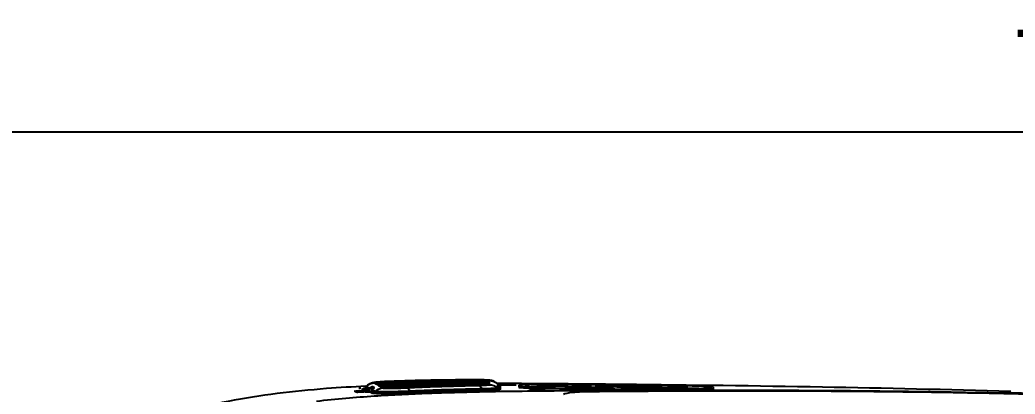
# Model space of a CAD drawing. Extents: x 2897 to 9100, y -47 to 2481.
# Drawn here: x 3162 to 3463.9, y 1897.6 to 2011.2 of the extents above; entities that cross this region are included whole.
import ezdxf

# ---------------------------------------------------------------- set-up
doc = ezdxf.new("R2010")
doc.units = 0
doc.header["$LTSCALE"] = 20
doc.header["$MEASUREMENT"] = 0
doc.layers.get('0').update_dxf_attribs({"linetype": 'CONTINUOUS'})
doc.layers.get('DEFPOINTS').update_dxf_attribs({"linetype": 'CONTINUOUS'})
doc.layers.add('1', color=7, linetype='CONTINUOUS')
doc.styles.get("Standard").update_dxf_attribs({"font": 'NanumGothic.ttf'})
doc.dimstyles.get("Standard").update_dxf_attribs({"dimtxt": 2.7, "dimasz": 2.5, "dimexe": 1.5, "dimexo": 1.5, "dimgap": 1.5, "dimtad": 1, "dimdec": 0, "dimlfac": 10, "dimzin": 0, "dimdsep": 46, "dimtxsty": 'Standard', "dimcen": 0, "dimclrt": 2, "dimadec": 0, "dimazin": 0, "dimtfac": 1, "dimtdec": 0, "dimtmove": 0, "dimatfit": 3, "dimfxl": 0, "dimtolj": 1, "dimtzin": 0, "dimarcsym": 0})

# ---------------------------------------------------------------- blocks, each defined once
blk = doc.blocks.new('*D31')
at = {"color": 3, "lineweight": -2}
for p, q in [((3123.7, 1702.27), (3123.7, 1982.17)), ((3847.97, 1702.27), (3847.97, 1982.17)), ((3143.7, 1977.17), (3827.97, 1977.17))]:
    blk.add_line(p, q, dxfattribs=at)
at = {"color": 3}
for points in [[(3143.7, 1980.51), (3143.7, 1973.84), (3123.7, 1977.17)], [(3827.97, 1980.51), (3827.97, 1973.84), (3847.97, 1977.17)]]:
    blk.add_solid(points, dxfattribs=at)
at = {"layer": 'DEFPOINTS', "color": 0}
for p in [(3847.97, 1977.17), (3123.7, 1700.77), (3847.97, 1700.77)]:
    blk.add_point(p, dxfattribs=at)
at = {"color": 2, "insert": (3485.84, 1998.06), "char_height": 20, "attachment_point": 5}
blk.add_mtext('\\A1;725', dxfattribs=at)
blk = doc.blocks.new('A$C429C0A1F')
at = {"layer": '1', "color": 0}
for p, q in [((397.5, 581.97), (397.44, 581.85)), ((397.48, 581.74), (397.44, 581.73)), ((397.47, 581.25), (397.92, 581.26)), ((397.68, 582.06), (397.48, 581.74)), ((397.91, 581.73), (397.48, 581.74)), ((397.82, 581.1), (397.48, 581.09)), ((397.86, 580.1), (397.53, 580.09)), ((398.01, 579.97), (397.54, 579.97)), ((398.11, 582.06), (397.68, 582.06)), ((397.82, 581.1), (397.92, 581.26)), ((397.91, 581.73), (398.11, 582.06)), ((398.02, 580.2), (398.41, 580.85)), ((398.13, 581.07), (398.03, 580.91)), ((398.05, 580.31), (398.03, 580.91)), ((398.05, 580.31), (398.44, 580.96)), ((398.3, 581.87), (398.11, 581.54)), ((398.13, 581.07), (398.11, 581.54)), ((398.32, 581.4), (398.3, 581.87)), ((398.42, 581.56), (398.32, 581.4)), ((398.44, 580.96), (398.42, 581.56)), ((398.65, 581.03), (398.44, 581.03)), ((398.64, 581.01), (398.44, 581.01)), ((398.64, 581.01), (398.65, 581.03)), ((397.25, 579.28), (397.6, 579.28)), ((398.12, 578.97), (399.1, 578.97)), ((400.2, 572.5), (399.61, 572.5)), ((400.7, 572.51), (400.2, 572.5)), ((397.15, 567.38), (397.14, 567.38)), ((400.09, 549.09), (400.63, 549.09)), ((401.13, 549.1), (400.63, 549.09)), ((398.71, 525.95), (398.55, 525.95)), ((398.71, 525.95), (398.55, 525.95)), ((399.24, 527.93), (399.74, 527.93)), ((398.86, 525.03), (398.86, 524.98)), ((398.86, 525.03), (398.86, 524.98)), ((398.49, 519.9), (398.67, 519.9)), ((398.49, 519.9), (398.67, 519.9)), ((398.54, 517.95), (398.65, 517.95)), ((398.54, 517.95), (398.65, 517.95)), ((398.93, 515.43), (398.89, 515.43)), ((398.93, 515.43), (398.89, 515.43)), ((398.56, 508.95), (398.38, 508.95)), ((398.56, 508.95), (398.38, 508.95)), ((398.71, 508.03), (398.7, 507.98)), ((398.71, 508.03), (398.7, 507.98)), ((398.45, 499.97), (398.47, 499.95)), ((398.79, 483.43), (399.29, 483.43)), ((397.89, 478.43), (398.41, 478.43)), ((398.37, 475.43), (398.87, 475.43))]:
    blk.add_line(p, q, dxfattribs=at)
for centre, major_axis, ratio, start_param, end_param in [((397.68, 581.86), (-0.172, 0.103), 0.997094, 5.250881, 6.28317), ((397.83, 580.9), (0.172, -0.103), 0.997094, 0.573372, 2.144168), ((397.85, 580.3), (0.172, -0.103), 0.997094, 5.285761, 6.856557), ((397.91, 581.54), (0.172, -0.103), 0.997094, 0.573372, 2.109289), ((397.93, 581.07), (-0.172, 0.103), 0.997094, 3.714964, 5.285761), ((398.01, 579.47), (0.429, -0.257), 0.997094, 1.34842, 2.109289), ((398.11, 581.86), (-0.172, 0.103), 0.997094, 3.714964, 5.250881), ((398.22, 581.56), (-0.172, 0.103), 0.997094, 3.714964, 4.782926), ((398.24, 580.96), (-0.172, 0.103), 0.997094, 3.141569, 3.714964), ((397.6, 578.78), (-0.429, 0.257), 0.997094, 4.48965, 5.250881), ((399.74, 577.98), (-0.429, 0.257), 0.997092, 3.141379, 3.727461), ((398.21, 575.44), (0.429, -0.258), 0.997088, 6.283132, 6.792934), ((400.43, 543.59), (0, -0.5), 0.999157, 1.572586, 3.141593), ((398.73, 531.13), (0, 0.2), 0.999163, 4.70745, 6.283185), ((398.73, 531.13), (0, 0.2), 0.999163, 4.70745, 6.283185), ((398.68, 523.16), (0.487, -0.112), 0.982493, 0.221214, 1.792079), ((398.68, 523.16), (0.487, -0.112), 0.982493, 0.221214, 1.792079), ((398.52, 506.14), (0.493, -0.085), 0.968907, 0.165868, 1.736672), ((398.52, 506.14), (0.493, -0.085), 0.968907, 0.165868, 1.736672)]:
    blk.add_ellipse(centre, major_axis=major_axis, ratio=ratio, start_param=start_param, end_param=end_param, dxfattribs=at)
for points, knots in [([(399.21, 580.85), (399.01, 584.84), (398.77, 588.83), (397.69, 602.8), (396.53, 612.79), (392.66, 632.47), (389.92, 642.19), (383.82, 655.95), (381.45, 660.39), (376, 668.81), (372.91, 672.79), (362.68, 683.83), (354.62, 689.97), (343.06, 696.8), (340.07, 698.41), (337.03, 699.91)], [0, 0, 0, 0, 0.08404, 0.08404, 0.29516, 0.29516, 0.506281, 0.506281, 0.611841, 0.611841, 0.717402, 0.717402, 0.928522, 0.928522, 1, 1, 1, 1]), ([(394.7, 595.81), (395.01, 592.85), (395.62, 587.04), (396.26, 578.42), (396.75, 570.05), (397.1, 561.94), (397.35, 554.09), (397.69, 540.34), (397.89, 521.09), (398, 495.54), (398.04, 470.37), (397.97, 447.36), (397.81, 427.32), (397.59, 409.87), (397.37, 398.28), (397.26, 392.56)], [0, 0, 0, 0, 0.045181, 0.088951, 0.131312, 0.17225, 0.211761, 0.249847, 0.379425, 0.50016, 0.629546, 0.749964, 0.835403, 0.918733, 1, 1, 1, 1]), ([(397.48, 581.1), (397.47, 581.26), (397.46, 581.43), (397.41, 582.26), (397.38, 582.93), (397.34, 583.59)], [0, 0, 0, 0, 0.199971, 0.199971, 1, 1, 1, 1]), ([(397.74, 584.28), (397.78, 583.62), (397.82, 582.95), (397.87, 582.21), (397.87, 582.14), (397.87, 582.06)], [0, 0, 0, 0, 0.899565, 0.899565, 1, 1, 1, 1]), ([(398.01, 579.97), (398.02, 579.98), (398.02, 579.99), (398.13, 580.17), (398.23, 580.33), (398.37, 580.57), (398.42, 580.66), (398.52, 580.83), (398.58, 580.92), (398.64, 581.01)], [0, 0, 0, 0, 0.031032, 0.031032, 0.500245, 0.500245, 0.734852, 0.734852, 1, 1, 1, 1]), ([(398.98, 580.88), (398.97, 580.85), (398.95, 580.83), (398.89, 580.72), (398.84, 580.64), (398.64, 580.31), (398.5, 580.07), (398.36, 579.83)], [0, 0, 0, 0, 0.062618, 0.062618, 0.313088, 0.313088, 1, 1, 1, 1]), ([(398.54, 579.66), (398.6, 579.77), (398.67, 579.88), (398.83, 580.15), (398.92, 580.31), (399.06, 580.54), (399.11, 580.62), (399.16, 580.7)], [0, 0, 0, 0, 0.32062, 0.32062, 0.767805, 0.767805, 1, 1, 1, 1]), ([(399.1, 578.97), (399.01, 579.1), (398.92, 579.23), (398.73, 579.46), (398.64, 579.56), (398.54, 579.66)], [0, 0, 0, 0, 0.528368, 0.528368, 1, 1, 1, 1]), ([(400.66, 573.57), (400.65, 573.95), (400.61, 575), (400.51, 576.64), (400.39, 577.89), (400.29, 578.56), (400.18, 579.08), (399.96, 579.68), (399.63, 580.27), (399.3, 580.58), (399.16, 580.69)], [0, 0, 0, 0, 0.117721, 0.340308, 0.576938, 0.710739, 0.784057, 0.852328, 0.943126, 1, 1, 1, 1]), ([(397.15, 567.19), (397.04, 569.7), (396.94, 572.63), (396.88, 577.17), (396.91, 578.71), (397.02, 578.88)], [0, 0, 0, 0, 0.5, 0.5, 1, 1, 1, 1]), ([(397.15, 567.38), (397.08, 569.74), (396.99, 572.49), (396.95, 576.79), (397, 578.22), (397.06, 578.38)], [0, 0, 0, 0, 0.5, 0.5, 1, 1, 1, 1]), ([(397.06, 578.38), (397.15, 578.53), (397.24, 578.68), (397.38, 578.91), (397.43, 578.99), (397.52, 579.14), (397.56, 579.21), (397.6, 579.28)], [0, 0, 0, 0, 0.500287, 0.500287, 0.774119, 0.774119, 1, 1, 1, 1]), ([(397.41, 578.25), (397.34, 578.08), (397.3, 576.68), (397.34, 572.46), (397.42, 569.74), (397.5, 567.44)], [0, 0, 0, 0, 0.5, 0.5, 1, 1, 1, 1]), ([(397.94, 579.14), (397.93, 579.12), (397.91, 579.1), (397.85, 578.99), (397.8, 578.9), (397.63, 578.62), (397.52, 578.43), (397.41, 578.25)], [0, 0, 0, 0, 0.073165, 0.073165, 0.365824, 0.365824, 1, 1, 1, 1]), ([(397.68, 567.51), (397.59, 569.74), (397.52, 572.42), (397.48, 575.95), (397.5, 577.09), (397.53, 577.66)], [0, 0, 0, 0, 0.582787, 0.582787, 1, 1, 1, 1]), ([(397.59, 578.07), (397.63, 578.15), (397.68, 578.23), (397.86, 578.53), (397.99, 578.75), (398.12, 578.97)], [0, 0, 0, 0, 0.271272, 0.271272, 1, 1, 1, 1]), ([(398.12, 578.97), (398.32, 578.77), (398.5, 578.56), (398.66, 578.31), (398.67, 578.29), (398.68, 578.28)], [0, 0, 0, 0, 0.943175, 0.943175, 1, 1, 1, 1]), ([(400.24, 578.33), (399.98, 577.9), (399.72, 577.46), (399.38, 576.89), (399.3, 576.76), (399.04, 576.32), (398.85, 576.01), (398.67, 575.7)], [0, 0, 0, 0, 0.5, 0.5, 0.645071, 0.645071, 1, 1, 1, 1]), ([(398.68, 578.28), (398.75, 578.39), (398.82, 578.5), (398.96, 578.73), (399.03, 578.85), (399.1, 578.97)], [0, 0, 0, 0, 0.492075, 0.492075, 1, 1, 1, 1]), ([(398.71, 575.46), (398.72, 575.48), (398.73, 575.5), (398.8, 575.61), (398.85, 575.7), (399.11, 576.13), (399.32, 576.48), (399.77, 577.22), (400, 577.61), (400.24, 578.01)], [0, 0, 0, 0, 0.025635, 0.025635, 0.128174, 0.128174, 0.538329, 0.538329, 1, 1, 1, 1]), ([(400.12, 544.63), (400.11, 546.76), (400.1, 548.89), (400.04, 555.65), (399.98, 560.28), (399.77, 568.8), (399.65, 572.69), (399.49, 576.58)], [0, 0, 0, 0, 0.199798, 0.199798, 0.634461, 0.634461, 1, 1, 1, 1]), ([(400.2, 572.5), (400.15, 573.87), (400.06, 575.22), (399.93, 576.64), (399.88, 577.01), (399.84, 577.24)], [0, 0, 0, 0, 0.653348, 0.653348, 1, 1, 1, 1]), ([(400.68, 573.08), (400.64, 574.51), (400.55, 575.93), (400.39, 577.88), (400.3, 578.43), (400.24, 578.33)], [0, 0, 0, 0, 0.5, 0.5, 1, 1, 1, 1]), ([(400.24, 578.01), (400.3, 578.11), (400.39, 577.55), (400.56, 575.51), (400.65, 574.03), (400.7, 572.51)], [0, 0, 0, 0, 0.5, 0.5, 1, 1, 1, 1]), ([(398.67, 575.7), (398.6, 575.61), (398.57, 574.67), (398.61, 571.84), (398.66, 570.03), (398.73, 568.49)], [0, 0, 0, 0, 0.5, 0.5, 1, 1, 1, 1]), ([(398.77, 567.89), (398.7, 569.51), (398.64, 571.41), (398.61, 574.36), (398.64, 575.34), (398.71, 575.46)], [0, 0, 0, 0, 0.5, 0.5, 1, 1, 1, 1]), ([(398.72, 575.31), (398.73, 575.1), (398.74, 574.88), (398.95, 570.4), (399.1, 566.13), (399.24, 560.8), (399.27, 559.74), (399.39, 554.4), (399.46, 550.14), (399.51, 545.64), (399.51, 545.42), (399.52, 545.2)], [0, 0, 0, 0, 0.021819, 0.021819, 0.446873, 0.446873, 0.553094, 0.553094, 0.977903, 0.977903, 1, 1, 1, 1]), ([(399.55, 544.6), (399.51, 549.69), (399.43, 554.79), (399.24, 562.84), (399.16, 565.8), (398.98, 570.98), (398.89, 573.2), (398.78, 575.41)], [0, 0, 0, 0, 0.495769, 0.495769, 0.783748, 0.783748, 1, 1, 1, 1]), ([(399.6, 544.09), (399.59, 544.69), (399.59, 545.29), (399.55, 550.2), (399.49, 554.51), (399.38, 559.89), (399.36, 560.97), (399.22, 566.35), (399.09, 570.66), (398.89, 575.16), (398.88, 575.36), (398.87, 575.56)], [0, 0, 0, 0, 0.057041, 0.057041, 0.467535, 0.467535, 0.570171, 0.570171, 0.980824, 0.980824, 1, 1, 1, 1]), ([(399.07, 575.9), (399.08, 575.61), (399.1, 575.33), (399.3, 570.74), (399.44, 566.43), (399.57, 561.04), (399.59, 559.96), (399.7, 554.58), (399.76, 550.27), (399.8, 545.33), (399.81, 544.71), (399.81, 544.09)], [0, 0, 0, 0, 0.026968, 0.026968, 0.433554, 0.433554, 0.535158, 0.535158, 0.941505, 0.941505, 1, 1, 1, 1]), ([(399.84, 544.09), (399.82, 547.9), (399.78, 551.7), (399.66, 559.29), (399.58, 563.07), (399.38, 569.9), (399.27, 572.95), (399.14, 575.99)], [0, 0, 0, 0, 0.357441, 0.357441, 0.713401, 0.713401, 1, 1, 1, 1]), ([(399.88, 544.19), (399.88, 544.83), (399.87, 545.47), (399.85, 550.45), (399.8, 554.78), (399.7, 560.19), (399.68, 561.27), (399.56, 566.69), (399.43, 571.02), (399.24, 575.61), (399.23, 575.88), (399.22, 576.15)], [0, 0, 0, 0, 0.060421, 0.060421, 0.46674, 0.46674, 0.568332, 0.568332, 0.974809, 0.974809, 1, 1, 1, 1]), ([(399.42, 576.48), (399.44, 576.12), (399.45, 575.75), (399.65, 571.06), (399.77, 566.72), (399.89, 561.31), (399.91, 560.23), (400.01, 554.81), (400.06, 550.48), (400.09, 545.54), (400.09, 544.94), (400.09, 544.33)], [0, 0, 0, 0, 0.034087, 0.034087, 0.43845, 0.43845, 0.539498, 0.539498, 0.943621, 0.943621, 1, 1, 1, 1]), ([(400.63, 549.09), (400.61, 552.51), (400.58, 555.94), (400.45, 563.74), (400.35, 568.12), (400.2, 572.5)], [0, 0, 0, 0, 0.438464, 0.438464, 1, 1, 1, 1]), ([(401.14, 548.54), (401.12, 551.96), (401.09, 555.38), (401.03, 559.3), (401.02, 559.81), (400.97, 562.44), (400.93, 564.57), (400.82, 568.82), (400.76, 570.95), (400.68, 573.08)], [0, 0, 0, 0, 0.417836, 0.417836, 0.479963, 0.479963, 0.739841, 0.739841, 1, 1, 1, 1]), ([(400.7, 572.51), (400.85, 568.13), (400.95, 563.75), (401.08, 555.94), (401.11, 552.52), (401.13, 549.1)], [0, 0, 0, 0, 0.561581, 0.561581, 1, 1, 1, 1]), ([(398.38, 545.7), (398.34, 547.59), (398.3, 549.48), (398.2, 553.27), (398.15, 555.16), (398.01, 559.38), (397.92, 561.7), (397.78, 565.19), (397.73, 566.35), (397.68, 567.51), (397.68, 567.51), (397.68, 567.51)], [0, 0, 0, 0, 0.26018, 0.26018, 0.520445, 0.520445, 0.840114, 0.840114, 0.999997, 0.999997, 1, 1, 1, 1]), ([(398.73, 568.49), (399.03, 562.16), (399.24, 555.83), (399.41, 548.54), (399.43, 547.57), (399.45, 546.6)], [0, 0, 0, 0, 0.867521, 0.867521, 1, 1, 1, 1]), ([(399.46, 547.02), (399.38, 550.5), (399.29, 553.98), (399.07, 560.93), (398.93, 564.41), (398.77, 567.89)], [0, 0, 0, 0, 0.499998, 0.499998, 1, 1, 1, 1]), ([(397.86, 545.57), (397.83, 547.07), (397.79, 548.56), (397.7, 552.37), (397.63, 554.68), (397.52, 558.15), (397.48, 559.31), (397.35, 562.77), (397.26, 565.08), (397.15, 567.38)], [0, 0, 0, 0, 0.205511, 0.205511, 0.523623, 0.523623, 0.682676, 0.682676, 1, 1, 1, 1]), ([(397.5, 567.44), (397.61, 565.14), (397.7, 562.83), (397.83, 559.37), (397.87, 558.21), (397.98, 554.74), (398.04, 552.43), (398.14, 548.62), (398.17, 547.12), (398.2, 545.63)], [0, 0, 0, 0, 0.317042, 0.317042, 0.47613, 0.47613, 0.794297, 0.794297, 1, 1, 1, 1]), ([(399.95, 540.96), (400.02, 541.02), (400.27, 541.25), (400.56, 541.72), (400.8, 542.28), (400.91, 542.71), (400.97, 543.06), (401.04, 543.63), (401.09, 544.62), (401.14, 546.34), (401.15, 547.86), (401.14, 548.66), (401.14, 548.84)], [0, 0, 0, 0, 0.027504, 0.102745, 0.165513, 0.214185, 0.259138, 0.331693, 0.546502, 0.75806, 0.945792, 1, 1, 1, 1]), ([(400.43, 544.09), (400.49, 544.09), (400.54, 544.63), (400.62, 546.48), (400.64, 547.77), (400.63, 549.09)], [0, 0, 0, 0, 0.5, 0.5, 1, 1, 1, 1]), ([(401.13, 549.1), (401.14, 547.64), (401.12, 546.22), (401.04, 544.19), (400.99, 543.59), (400.93, 543.59)], [0, 0, 0, 0, 0.5, 0.5, 1, 1, 1, 1]), ([(398.17, 540.09), (398.1, 540.09), (398.03, 540.61), (397.92, 542.47), (397.87, 543.82), (397.84, 545.38)], [0, 0, 0, 0, 0.5, 0.5, 1, 1, 1, 1]), ([(398.2, 545.63), (398.25, 544.19), (398.26, 542.93), (398.36, 541.21), (398.43, 540.74), (398.47, 540.74)], [0, 0, 0, 0, 0.5, 0.5, 1, 1, 1, 1]), ([(399.59, 544.09), (399.66, 544.09), (399.73, 544.09), (400.01, 544.09), (400.22, 544.09), (400.43, 544.09)], [0, 0, 0, 0, 0.254513, 0.254513, 1, 1, 1, 1]), ([(399.66, 543.39), (399.88, 543.39), (400.09, 543.39), (400.35, 543.39), (400.4, 543.39), (400.61, 543.39), (400.78, 543.39), (400.95, 543.39)], [0, 0, 0, 0, 0.5, 0.5, 0.607043, 0.607043, 1, 1, 1, 1]), ([(400.93, 543.59), (400.91, 543.59), (400.9, 543.59), (400.83, 543.59), (400.78, 543.59), (400.5, 543.59), (400.28, 543.59), (399.94, 543.59), (399.81, 543.59), (399.68, 543.59)], [0, 0, 0, 0, 0.03287, 0.03287, 0.164351, 0.164351, 0.690275, 0.690275, 1, 1, 1, 1]), ([(400.09, 544.33), (400.09, 544.3), (400.07, 544.27), (400, 544.22), (399.95, 544.2), (399.88, 544.19)], [0, 0, 0, 0, 0.48992, 0.48992, 1, 1, 1, 1]), ([(397.6, 385.27), (398.16, 404.3), (398.58, 423.34), (399.27, 462.44), (399.52, 482.5), (399.83, 512.59), (399.94, 522.62), (399.99, 535.45), (400, 538.24), (400, 541.03)], [0, 0, 0, 0, 0.366692, 0.366692, 0.753057, 0.753057, 0.94624, 0.94624, 1, 1, 1, 1]), ([(399.4, 540.59), (399.39, 540.59), (399.39, 540.59), (399.17, 540.59), (398.97, 540.59), (398.71, 540.59), (398.65, 540.59), (398.46, 540.59), (398.31, 540.59), (398.17, 540.59)], [0, 0, 0, 0, 0.013921, 0.013921, 0.520363, 0.520363, 0.646974, 0.646974, 1, 1, 1, 1]), ([(398.47, 540.74), (398.48, 540.74), (398.5, 540.74), (398.57, 540.74), (398.62, 540.74), (398.78, 540.74), (398.89, 540.74), (399.11, 540.74), (399.22, 540.74), (399.47, 540.74), (399.61, 540.74), (399.75, 540.74)], [0, 0, 0, 0, 0.03199, 0.03199, 0.159951, 0.159951, 0.415874, 0.415874, 0.671796, 0.671796, 1, 1, 1, 1]), ([(399.92, 540.91), (399.87, 540.91), (399.82, 540.91), (399.56, 540.91), (399.35, 540.91), (399.03, 540.91), (398.91, 540.91), (398.74, 540.91), (398.69, 540.91), (398.64, 540.91)], [0, 0, 0, 0, 0.121589, 0.121589, 0.607946, 0.607946, 0.878408, 0.878408, 1, 1, 1, 1]), ([(398.93, 534.43), (398.84, 534.43), (398.75, 533.56), (398.62, 530.61), (398.57, 528.54), (398.56, 526.43)], [0, 0, 0, 0, 0.5, 0.5, 1, 1, 1, 1]), ([(399, 534.43), (399.07, 534.43), (399.14, 533.72), (399.2, 532.13), (399.21, 531.69), (399.22, 531.21)], [0, 0, 0, 0, 0.753448, 0.753448, 1, 1, 1, 1]), ([(399.74, 527.93), (399.75, 529.64), (399.73, 531.32), (399.64, 533.72), (399.57, 534.43), (399.5, 534.43)], [0, 0, 0, 0, 0.5, 0.5, 1, 1, 1, 1]), ([(398.93, 531.43), (398.98, 531.43), (399.03, 530.89), (399.1, 529.04), (399.11, 527.75), (399.1, 526.43)], [0, 0, 0, 0, 0.5, 0.5, 1, 1, 1, 1]), ([(398.41, 531.13), (398.36, 531.13), (398.31, 530.62), (398.23, 528.88), (398.2, 527.67), (398.19, 526.43)], [0, 0, 0, 0, 0.5, 0.5, 1, 1, 1, 1]), ([(398.39, 531.09), (398.35, 530.97), (398.3, 530.49), (398.23, 528.88), (398.2, 527.67), (398.19, 526.43)], [0, 0, 0, 0, 0.460617, 0.460617, 1, 1, 1, 1]), ([(399.09, 526.43), (399.1, 527.67), (399.08, 528.88), (399.02, 530.62), (398.98, 531.13), (398.93, 531.13)], [0, 0, 0, 0, 0.5, 0.5, 1, 1, 1, 1]), ([(399.09, 526.43), (399.1, 527.67), (399.08, 528.88), (399.02, 530.62), (398.98, 531.13), (398.93, 531.13)], [0, 0, 0, 0, 0.5, 0.5, 1, 1, 1, 1]), ([(398.56, 526.43), (398.51, 518.4), (398.42, 510.37), (398.27, 496.04), (398.2, 489.73), (398.13, 483.43)], [0, 0, 0, 0, 0.560135, 0.560135, 1, 1, 1, 1]), ([(398.71, 525.95), (398.7, 525.95), (398.69, 525.93), (398.67, 525.81), (398.65, 525.66), (398.61, 525.22), (398.6, 524.94), (398.57, 524.27), (398.55, 523.88), (398.53, 523.05), (398.53, 522.61), (398.52, 521.71), (398.52, 521.26), (398.52, 520.68), (398.52, 520.53), (398.52, 520.38)], [0, 0, 0, 0, 0.08687, 0.08687, 0.257825, 0.257825, 0.428439, 0.428439, 0.59891, 0.59891, 0.769498, 0.769498, 0.940407, 0.940407, 1, 1, 1, 1]), ([(398.71, 525.95), (398.7, 525.95), (398.69, 525.93), (398.67, 525.81), (398.65, 525.66), (398.61, 525.22), (398.6, 524.94), (398.57, 524.27), (398.55, 523.88), (398.53, 523.05), (398.53, 522.61), (398.52, 521.71), (398.52, 521.26), (398.52, 520.68), (398.52, 520.53), (398.52, 520.38)], [0, 0, 0, 0, 0.08687, 0.08687, 0.257825, 0.257825, 0.428439, 0.428439, 0.59891, 0.59891, 0.769498, 0.769498, 0.940407, 0.940407, 1, 1, 1, 1]), ([(398.54, 524.84), (398.54, 524.98), (398.55, 525.1), (398.59, 526.09), (398.64, 526.67), (398.7, 526.92), (398.71, 526.95), (398.72, 526.95)], [0, 0, 0, 0, 0.103407, 0.103407, 0.818564, 0.818564, 1, 1, 1, 1]), ([(398.55, 525.09), (398.55, 525.14), (398.55, 525.19), (398.59, 526.09), (398.64, 526.67), (398.7, 526.92), (398.71, 526.95), (398.72, 526.95)], [0, 0, 0, 0, 0.039566, 0.039566, 0.805645, 0.805645, 1, 1, 1, 1]), ([(398.81, 526.33), (398.82, 526.3), (398.82, 526.26), (398.82, 526.18), (398.82, 526.13), (398.82, 526.03), (398.82, 525.97), (398.82, 525.86), (398.82, 525.8), (398.82, 525.69), (398.82, 525.64), (398.81, 525.55), (398.81, 525.51), (398.81, 525.47), (398.81, 525.47), (398.81, 525.46)], [0, 0, 0, 0, 0.161519, 0.161519, 0.323073, 0.323073, 0.484909, 0.484909, 0.64657, 0.64657, 0.807581, 0.807581, 0.968542, 0.968542, 1, 1, 1, 1]), ([(398.81, 526.33), (398.82, 526.3), (398.82, 526.26), (398.82, 526.18), (398.82, 526.13), (398.82, 526.03), (398.82, 525.97), (398.82, 525.86), (398.82, 525.8), (398.82, 525.69), (398.82, 525.64), (398.81, 525.55), (398.81, 525.51), (398.81, 525.47), (398.81, 525.47), (398.81, 525.46)], [0, 0, 0, 0, 0.161519, 0.161519, 0.323073, 0.323073, 0.484909, 0.484909, 0.64657, 0.64657, 0.807581, 0.807581, 0.968542, 0.968542, 1, 1, 1, 1]), ([(399.07, 523.5), (399.07, 524.01), (399.08, 524.52), (399.08, 525.49), (399.09, 525.96), (399.09, 526.43)], [0, 0, 0, 0, 0.522106, 0.522106, 1, 1, 1, 1]), ([(399.07, 523.5), (399.07, 524.01), (399.08, 524.52), (399.08, 525.49), (399.09, 525.96), (399.09, 526.43)], [0, 0, 0, 0, 0.522106, 0.522106, 1, 1, 1, 1]), ([(399.29, 483.43), (399.37, 489.79), (399.44, 496.16), (399.59, 510.99), (399.68, 519.46), (399.74, 527.93)], [0, 0, 0, 0, 0.429206, 0.429206, 1, 1, 1, 1]), ([(399.17, 520.61), (399.18, 520.62), (399.19, 520.69), (399.2, 520.82), (399.22, 521.14), (399.23, 521.6), (399.23, 522.09), (399.23, 522.57), (399.22, 522.96), (399.21, 523.15), (399.19, 523.27), (399.16, 523.37), (399.1, 523.47), (399, 523.58), (398.86, 523.66), (398.75, 523.67), (398.69, 523.67)], [0, 0, 0, 0, 0.014501, 0.095935, 0.21861, 0.328441, 0.443486, 0.557637, 0.672705, 0.794749, 0.835242, 0.858568, 0.887393, 0.922534, 0.962976, 1, 1, 1, 1]), ([(399.17, 520.61), (399.18, 520.62), (399.19, 520.69), (399.2, 520.82), (399.22, 521.14), (399.23, 521.6), (399.23, 522.09), (399.23, 522.57), (399.22, 522.96), (399.21, 523.15), (399.19, 523.27), (399.16, 523.37), (399.1, 523.47), (399, 523.58), (398.86, 523.66), (398.75, 523.67), (398.69, 523.67)], [0, 0, 0, 0, 0.014501, 0.095935, 0.21861, 0.328441, 0.443486, 0.557637, 0.672705, 0.794749, 0.835242, 0.858568, 0.887393, 0.922534, 0.962976, 1, 1, 1, 1]), ([(398.87, 524.95), (398.87, 524.97), (398.87, 524.98), (398.87, 525.01), (398.87, 525.02), (398.87, 525.02)], [0, 0, 0, 0, 0.500546, 0.500546, 1, 1, 1, 1]), ([(398.87, 524.95), (398.87, 524.97), (398.87, 524.98), (398.87, 525.01), (398.87, 525.02), (398.87, 525.02)], [0, 0, 0, 0, 0.500546, 0.500546, 1, 1, 1, 1]), ([(399.18, 520.7), (399.18, 520.67), (399.17, 520.67), (399.16, 520.7), (399.15, 520.74), (399.14, 520.86), (399.14, 520.95), (399.13, 521.14), (399.13, 521.26), (399.13, 521.52), (399.13, 521.65), (399.13, 521.88), (399.13, 521.97), (399.13, 522.2), (399.14, 522.33), (399.14, 522.59), (399.15, 522.7), (399.16, 522.9), (399.16, 522.99), (399.17, 523.1), (399.18, 523.13), (399.18, 523.15)], [0, 0, 0, 0, 0.101328, 0.101328, 0.208097, 0.208097, 0.314786, 0.314786, 0.42145, 0.42145, 0.528119, 0.528119, 0.594337, 0.594337, 0.701141, 0.701141, 0.808025, 0.808025, 0.914948, 0.914948, 1, 1, 1, 1]), ([(399.18, 520.7), (399.18, 520.67), (399.17, 520.67), (399.16, 520.7), (399.15, 520.74), (399.14, 520.86), (399.14, 520.95), (399.13, 521.14), (399.13, 521.26), (399.13, 521.52), (399.13, 521.65), (399.13, 521.88), (399.13, 521.97), (399.13, 522.2), (399.14, 522.33), (399.14, 522.59), (399.15, 522.7), (399.16, 522.9), (399.16, 522.99), (399.17, 523.1), (399.18, 523.13), (399.18, 523.15)], [0, 0, 0, 0, 0.101328, 0.101328, 0.208097, 0.208097, 0.314786, 0.314786, 0.42145, 0.42145, 0.528119, 0.528119, 0.594337, 0.594337, 0.701141, 0.701141, 0.808025, 0.808025, 0.914948, 0.914948, 1, 1, 1, 1]), ([(399.18, 523.15), (399.18, 523.17), (399.19, 523.17), (399.2, 523.17), (399.2, 523.14), (399.21, 523.04), (399.22, 522.97), (399.22, 522.79), (399.23, 522.68), (399.23, 522.44), (399.23, 522.3), (399.23, 522.03), (399.23, 521.88), (399.23, 521.61), (399.23, 521.47), (399.22, 521.22), (399.21, 521.11), (399.2, 520.91), (399.2, 520.84), (399.19, 520.74), (399.18, 520.72), (399.18, 520.7)], [0, 0, 0, 0, 0.067133, 0.067133, 0.175253, 0.175253, 0.283247, 0.283247, 0.391165, 0.391165, 0.49909, 0.49909, 0.607102, 0.607102, 0.715243, 0.715243, 0.823497, 0.823497, 0.931797, 0.931797, 1, 1, 1, 1]), ([(399.18, 523.15), (399.18, 523.17), (399.19, 523.17), (399.2, 523.17), (399.2, 523.14), (399.21, 523.04), (399.22, 522.97), (399.22, 522.79), (399.23, 522.68), (399.23, 522.44), (399.23, 522.3), (399.23, 522.03), (399.23, 521.88), (399.23, 521.61), (399.23, 521.47), (399.22, 521.22), (399.21, 521.11), (399.2, 520.91), (399.2, 520.84), (399.19, 520.74), (399.18, 520.72), (399.18, 520.7)], [0, 0, 0, 0, 0.067133, 0.067133, 0.175253, 0.175253, 0.283247, 0.283247, 0.391165, 0.391165, 0.49909, 0.49909, 0.607102, 0.607102, 0.715243, 0.715243, 0.823497, 0.823497, 0.931797, 0.931797, 1, 1, 1, 1]), ([(397.53, 512.06), (397.51, 514.42), (397.43, 516.49), (397.14, 519.58), (396.94, 520.58), (396.73, 520.89)], [0, 0, 0, 0, 0.5, 0.5, 1, 1, 1, 1]), ([(398.52, 520.38), (398.52, 520.37), (398.52, 520.36), (398.52, 520.35), (398.52, 520.34), (398.52, 520.33), (398.52, 520.33), (398.52, 520.32), (398.52, 520.32), (398.52, 520.32)], [0, 0, 0, 0, 0.289927, 0.289927, 0.579886, 0.579886, 0.869635, 0.869635, 1, 1, 1, 1]), ([(398.52, 520.38), (398.52, 520.37), (398.52, 520.36), (398.52, 520.35), (398.52, 520.34), (398.52, 520.33), (398.52, 520.33), (398.52, 520.32), (398.52, 520.32), (398.52, 520.32)], [0, 0, 0, 0, 0.289927, 0.289927, 0.579886, 0.579886, 0.869635, 0.869635, 1, 1, 1, 1]), ([(398.57, 519.81), (398.57, 519.81), (398.56, 519.8), (398.56, 519.77), (398.56, 519.74), (398.55, 519.7), (398.55, 519.69), (398.55, 519.69)], [0, 0, 0, 0, 0.430154, 0.430154, 0.931284, 0.931284, 1, 1, 1, 1]), ([(398.57, 519.81), (398.57, 519.81), (398.56, 519.8), (398.56, 519.77), (398.56, 519.74), (398.55, 519.7), (398.55, 519.69), (398.55, 519.69)], [0, 0, 0, 0, 0.430154, 0.430154, 0.931284, 0.931284, 1, 1, 1, 1]), ([(398.62, 520.33), (398.62, 520.22), (398.63, 520.13), (398.64, 519.97), (398.65, 519.92), (398.66, 519.91), (398.67, 519.9), (398.67, 519.9)], [0, 0, 0, 0, 0.395653, 0.395653, 0.912811, 0.912811, 1, 1, 1, 1]), ([(398.62, 520.33), (398.62, 520.22), (398.63, 520.13), (398.64, 519.97), (398.65, 519.92), (398.66, 519.91), (398.67, 519.9), (398.67, 519.9)], [0, 0, 0, 0, 0.395653, 0.395653, 0.912811, 0.912811, 1, 1, 1, 1]), ([(398.75, 519.75), (398.75, 519.69), (398.75, 519.63), (398.73, 519.36), (398.72, 519.19), (398.69, 518.97), (398.67, 518.91), (398.65, 518.9), (398.63, 518.96), (398.62, 519.07)], [0, 0, 0, 0, 0.081063, 0.081063, 0.387452, 0.387452, 0.693818, 0.693818, 1, 1, 1, 1]), ([(398.75, 519.75), (398.75, 519.69), (398.75, 519.63), (398.73, 519.36), (398.72, 519.19), (398.69, 518.97), (398.67, 518.91), (398.65, 518.9), (398.63, 518.96), (398.62, 519.07)], [0, 0, 0, 0, 0.081063, 0.081063, 0.387452, 0.387452, 0.693818, 0.693818, 1, 1, 1, 1]), ([(398.67, 520.18), (398.71, 520.18), (398.8, 520.18), (398.93, 520.24), (399.04, 520.33), (399.1, 520.42), (399.14, 520.5), (399.16, 520.56), (399.17, 520.59), (399.17, 520.6)], [0, 0, 0, 0, 0.146496, 0.355133, 0.527027, 0.675111, 0.801465, 0.910224, 1, 1, 1, 1]), ([(398.67, 520.18), (398.71, 520.18), (398.8, 520.18), (398.93, 520.24), (399.04, 520.33), (399.1, 520.42), (399.14, 520.5), (399.16, 520.56), (399.17, 520.59), (399.17, 520.6)], [0, 0, 0, 0, 0.146496, 0.355133, 0.527027, 0.675111, 0.801465, 0.910224, 1, 1, 1, 1]), ([(398.51, 518.92), (398.51, 518.9), (398.51, 518.89), (398.5, 518.88), (398.5, 518.87), (398.5, 518.87), (398.5, 518.88), (398.5, 518.89), (398.5, 518.9), (398.5, 518.93), (398.5, 518.94), (398.5, 518.96)], [0, 0, 0, 0, 0.211299, 0.211299, 0.422582, 0.422582, 0.634068, 0.634068, 0.846006, 0.846006, 1, 1, 1, 1]), ([(398.51, 518.92), (398.51, 518.9), (398.51, 518.89), (398.5, 518.88), (398.5, 518.87), (398.5, 518.87), (398.5, 518.88), (398.5, 518.89), (398.5, 518.9), (398.5, 518.93), (398.5, 518.94), (398.5, 518.96)], [0, 0, 0, 0, 0.211299, 0.211299, 0.422582, 0.422582, 0.634068, 0.634068, 0.846006, 0.846006, 1, 1, 1, 1]), ([(398.57, 518.51), (398.57, 518.51), (398.56, 518.51), (398.56, 518.5), (398.56, 518.48), (398.55, 518.42), (398.55, 518.39), (398.55, 518.3), (398.55, 518.26), (398.54, 518.15), (398.54, 518.1), (398.54, 517.98), (398.54, 517.93), (398.54, 517.82), (398.54, 517.77), (398.54, 517.68), (398.55, 517.64), (398.55, 517.59), (398.55, 517.59), (398.55, 517.58)], [0, 0, 0, 0, 0.06496, 0.06496, 0.192818, 0.192818, 0.320431, 0.320431, 0.447941, 0.447941, 0.575536, 0.575536, 0.703374, 0.703374, 0.831856, 0.831856, 0.960232, 0.960232, 1, 1, 1, 1]), ([(398.57, 518.51), (398.57, 518.51), (398.56, 518.51), (398.56, 518.5), (398.56, 518.48), (398.55, 518.42), (398.55, 518.39), (398.55, 518.3), (398.55, 518.26), (398.54, 518.15), (398.54, 518.1), (398.54, 517.98), (398.54, 517.93), (398.54, 517.82), (398.54, 517.77), (398.54, 517.68), (398.55, 517.64), (398.55, 517.59), (398.55, 517.59), (398.55, 517.58)], [0, 0, 0, 0, 0.06496, 0.06496, 0.192818, 0.192818, 0.320431, 0.320431, 0.447941, 0.447941, 0.575536, 0.575536, 0.703374, 0.703374, 0.831856, 0.831856, 0.960232, 0.960232, 1, 1, 1, 1]), ([(398.65, 517.95), (398.65, 517.95), (398.65, 517.96), (398.62, 517.98), (398.61, 518.08), (398.59, 518.31), (398.58, 518.38), (398.58, 518.45)], [0, 0, 0, 0, 0.110332, 0.110332, 0.768085, 0.768085, 1, 1, 1, 1]), ([(398.65, 517.95), (398.65, 517.95), (398.65, 517.96), (398.62, 517.98), (398.61, 518.08), (398.59, 518.31), (398.58, 518.38), (398.58, 518.45)], [0, 0, 0, 0, 0.110332, 0.110332, 0.768085, 0.768085, 1, 1, 1, 1]), ([(398.68, 517.03), (398.68, 517.03), (398.68, 517.03), (398.7, 517.14), (398.73, 517.38), (398.76, 517.71)], [0, 0, 0, 0, 0.010689, 0.010689, 1, 1, 1, 1]), ([(398.68, 517.03), (398.68, 517.03), (398.68, 517.03), (398.7, 517.14), (398.73, 517.38), (398.76, 517.71)], [0, 0, 0, 0, 0.010689, 0.010689, 1, 1, 1, 1]), ([(398.77, 518.97), (398.76, 518.87), (398.76, 518.78), (398.74, 518.45), (398.72, 518.25), (398.7, 518.12)], [0, 0, 0, 0, 0.244694, 0.244694, 1, 1, 1, 1]), ([(398.77, 518.97), (398.76, 518.87), (398.76, 518.78), (398.74, 518.45), (398.72, 518.25), (398.7, 518.12)], [0, 0, 0, 0, 0.244694, 0.244694, 1, 1, 1, 1]), ([(398.79, 518.23), (398.8, 518.37), (398.8, 518.52), (398.82, 518.77), (398.82, 518.88), (398.82, 518.98)], [0, 0, 0, 0, 0.612265, 0.612265, 1, 1, 1, 1]), ([(398.79, 518.23), (398.8, 518.37), (398.8, 518.52), (398.82, 518.77), (398.82, 518.88), (398.82, 518.98)], [0, 0, 0, 0, 0.612265, 0.612265, 1, 1, 1, 1]), ([(396.58, 374.11), (396.9, 385.89), (397.14, 397.66), (397.5, 420.97), (397.61, 432.54), (397.74, 455.55), (397.75, 466.96), (397.69, 489.61), (397.62, 500.85), (397.53, 512.06)], [0, 0, 0, 0, 0.25, 0.25, 0.5, 0.5, 0.75, 0.75, 1, 1, 1, 1]), ([(398.85, 511.43), (398.86, 511.43), (398.87, 511.43), (398.89, 511.43), (398.9, 511.43), (398.91, 511.43)], [0, 0, 0, 0, 0.505454, 0.505454, 1, 1, 1, 1]), ([(398.85, 511.43), (398.86, 511.43), (398.87, 511.43), (398.89, 511.43), (398.9, 511.43), (398.91, 511.43)], [0, 0, 0, 0, 0.505454, 0.505454, 1, 1, 1, 1]), ([(398.95, 510.23), (398.95, 509.96), (398.94, 509.7), (398.94, 509.17), (398.94, 508.9), (398.93, 508.63)], [0, 0, 0, 0, 0.498672, 0.498672, 1, 1, 1, 1]), ([(398.95, 510.23), (398.95, 509.96), (398.94, 509.7), (398.94, 509.11), (398.94, 508.79), (398.93, 508.47)], [0, 0, 0, 0, 0.451448, 0.451448, 1, 1, 1, 1]), ([(398.56, 508.95), (398.55, 508.95), (398.54, 508.93), (398.52, 508.81), (398.5, 508.66), (398.47, 508.31), (398.46, 508.16), (398.45, 507.98)], [0, 0, 0, 0, 0.24166, 0.24166, 0.717399, 0.717399, 1, 1, 1, 1]), ([(398.56, 508.95), (398.55, 508.95), (398.54, 508.93), (398.52, 508.81), (398.5, 508.66), (398.47, 508.33), (398.46, 508.19), (398.45, 508.04)], [0, 0, 0, 0, 0.249821, 0.249821, 0.741626, 0.741626, 1, 1, 1, 1]), ([(398.67, 509.33), (398.67, 509.3), (398.67, 509.26), (398.67, 509.18), (398.67, 509.13), (398.67, 509.03), (398.67, 508.97), (398.67, 508.86), (398.67, 508.8), (398.67, 508.69), (398.67, 508.64), (398.66, 508.55), (398.66, 508.51), (398.66, 508.47), (398.66, 508.47), (398.66, 508.46)], [0, 0, 0, 0, 0.16148, 0.16148, 0.322994, 0.322994, 0.484797, 0.484797, 0.646443, 0.646443, 0.807462, 0.807462, 0.968447, 0.968447, 1, 1, 1, 1]), ([(398.67, 509.33), (398.67, 509.3), (398.67, 509.26), (398.67, 509.18), (398.67, 509.13), (398.67, 509.03), (398.67, 508.97), (398.67, 508.86), (398.67, 508.8), (398.67, 508.69), (398.67, 508.64), (398.66, 508.55), (398.66, 508.51), (398.66, 508.47), (398.66, 508.47), (398.66, 508.46)], [0, 0, 0, 0, 0.16148, 0.16148, 0.322994, 0.322994, 0.484797, 0.484797, 0.646443, 0.646443, 0.807462, 0.807462, 0.968447, 0.968447, 1, 1, 1, 1]), ([(398.72, 507.95), (398.72, 507.97), (398.72, 507.98), (398.71, 508.01), (398.71, 508.02), (398.71, 508.02)], [0, 0, 0, 0, 0.500518, 0.500518, 1, 1, 1, 1]), ([(398.72, 507.95), (398.72, 507.97), (398.72, 507.98), (398.71, 508.01), (398.71, 508.02), (398.71, 508.02)], [0, 0, 0, 0, 0.500518, 0.500518, 1, 1, 1, 1]), ([(399.07, 505.24), (399.07, 505.34), (399.07, 505.59), (399.06, 505.94), (399.05, 506.14), (399.03, 506.27), (399, 506.38), (398.94, 506.48), (398.83, 506.59), (398.69, 506.66), (398.59, 506.67), (398.54, 506.67)], [0, 0, 0, 0, 0.137034, 0.358476, 0.591908, 0.687619, 0.73273, 0.790264, 0.858498, 0.936766, 1, 1, 1, 1]), ([(399.02, 503.71), (399.02, 503.71), (399.02, 503.7), (399.01, 503.67), (399.01, 503.66), (398.99, 503.7), (398.99, 503.74), (398.98, 503.86), (398.98, 503.95), (398.97, 504.14), (398.97, 504.26), (398.97, 504.52), (398.97, 504.65), (398.97, 504.88), (398.97, 504.97), (398.97, 505.2), (398.97, 505.33), (398.98, 505.59), (398.99, 505.7), (399, 505.9), (399, 505.99), (399.01, 506.08), (399.02, 506.11), (399.02, 506.13)], [0, 0, 0, 0, 0.009367, 0.009367, 0.116834, 0.116834, 0.224207, 0.224207, 0.331499, 0.331499, 0.438766, 0.438766, 0.546035, 0.546035, 0.612653, 0.612653, 0.720082, 0.720082, 0.827594, 0.827594, 0.93514, 0.93514, 1, 1, 1, 1]), ([(399.02, 503.71), (399.02, 503.71), (399.02, 503.7), (399.01, 503.67), (399.01, 503.66), (398.99, 503.7), (398.99, 503.74), (398.98, 503.86), (398.98, 503.95), (398.97, 504.14), (398.97, 504.26), (398.97, 504.52), (398.97, 504.65), (398.97, 504.88), (398.97, 504.97), (398.97, 505.2), (398.97, 505.33), (398.98, 505.59), (398.99, 505.7), (399, 505.9), (399, 505.99), (399.01, 506.08), (399.02, 506.11), (399.02, 506.13)], [0, 0, 0, 0, 0.009367, 0.009367, 0.116834, 0.116834, 0.224207, 0.224207, 0.331499, 0.331499, 0.438766, 0.438766, 0.546035, 0.546035, 0.612653, 0.612653, 0.720082, 0.720082, 0.827594, 0.827594, 0.93514, 0.93514, 1, 1, 1, 1]), ([(399.02, 506.13), (399.02, 506.15), (399.03, 506.17), (399.04, 506.18), (399.04, 506.16), (399.05, 506.07), (399.06, 506.01), (399.06, 505.84), (399.07, 505.74), (399.07, 505.51), (399.07, 505.38), (399.07, 505.24), (399.07, 505.24), (399.07, 505.24)], [0, 0, 0, 0, 0.134199, 0.134199, 0.350326, 0.350326, 0.566194, 0.566194, 0.781898, 0.781898, 0.997605, 0.997605, 1, 1, 1, 1]), ([(399.02, 506.13), (399.02, 506.15), (399.03, 506.17), (399.04, 506.18), (399.04, 506.16), (399.05, 506.07), (399.06, 506.01), (399.06, 505.84), (399.07, 505.74), (399.07, 505.51), (399.07, 505.38), (399.07, 505.24), (399.07, 505.24), (399.07, 505.24)], [0, 0, 0, 0, 0.134199, 0.134199, 0.350326, 0.350326, 0.566194, 0.566194, 0.781898, 0.781898, 0.997605, 0.997605, 1, 1, 1, 1]), ([(399.07, 505.24), (399.07, 505.1), (399.07, 504.96), (399.07, 504.68), (399.06, 504.54), (399.06, 504.29), (399.05, 504.17), (399.04, 503.96), (399.04, 503.88), (399.03, 503.77), (399.02, 503.73), (399.02, 503.71)], [0, 0, 0, 0, 0.211343, 0.211343, 0.425316, 0.425316, 0.639524, 0.639524, 0.853843, 0.853843, 1, 1, 1, 1]), ([(399.07, 505.24), (399.07, 505.1), (399.07, 504.96), (399.07, 504.68), (399.06, 504.54), (399.06, 504.29), (399.05, 504.17), (399.04, 503.96), (399.04, 503.88), (399.03, 503.77), (399.02, 503.73), (399.02, 503.71)], [0, 0, 0, 0, 0.211343, 0.211343, 0.425316, 0.425316, 0.639524, 0.639524, 0.853843, 0.853843, 1, 1, 1, 1]), ([(398.48, 500.95), (398.48, 500.95), (398.48, 500.96), (398.46, 500.98), (398.44, 501.08), (398.42, 501.25)], [0, 0, 0, 0, 0.144443, 0.144443, 1, 1, 1, 1]), ([(398.59, 502.75), (398.58, 502.69), (398.58, 502.63), (398.56, 502.36), (398.55, 502.19), (398.52, 501.97), (398.51, 501.91), (398.48, 501.9), (398.46, 501.96), (398.45, 502.07)], [0, 0, 0, 0, 0.081129, 0.081129, 0.387509, 0.387509, 0.693853, 0.693853, 1, 1, 1, 1]), ([(398.59, 502.75), (398.58, 502.69), (398.58, 502.63), (398.56, 502.36), (398.55, 502.19), (398.52, 501.97), (398.51, 501.91), (398.48, 501.9), (398.46, 501.96), (398.45, 502.07)], [0, 0, 0, 0, 0.081129, 0.081129, 0.387509, 0.387509, 0.693853, 0.693853, 1, 1, 1, 1]), ([(398.46, 503.33), (398.46, 503.22), (398.47, 503.13), (398.48, 502.97), (398.49, 502.92), (398.5, 502.91), (398.5, 502.9), (398.5, 502.9)], [0, 0, 0, 0, 0.395446, 0.395446, 0.912597, 0.912597, 1, 1, 1, 1]), ([(398.46, 503.33), (398.46, 503.22), (398.47, 503.13), (398.48, 502.97), (398.49, 502.92), (398.5, 502.91), (398.5, 502.9), (398.5, 502.9)], [0, 0, 0, 0, 0.395446, 0.395446, 0.912597, 0.912597, 1, 1, 1, 1]), ([(398.51, 503.18), (398.52, 503.18), (398.59, 503.17), (398.71, 503.21), (398.84, 503.29), (398.92, 503.38), (398.97, 503.47), (398.99, 503.54), (399.01, 503.59), (399.01, 503.62), (399.01, 503.63)], [0, 0, 0, 0, 0.050818, 0.261591, 0.430512, 0.574602, 0.698656, 0.803082, 0.907244, 1, 1, 1, 1]), ([(398.51, 503.18), (398.52, 503.18), (398.59, 503.17), (398.71, 503.21), (398.84, 503.29), (398.92, 503.38), (398.97, 503.47), (398.99, 503.54), (399.01, 503.59), (399.01, 503.62), (399.01, 503.63)], [0, 0, 0, 0, 0.050818, 0.261591, 0.430512, 0.574602, 0.698656, 0.803082, 0.907244, 1, 1, 1, 1]), ([(398.6, 501.97), (398.6, 501.87), (398.59, 501.78), (398.57, 501.45), (398.55, 501.25), (398.53, 501.12)], [0, 0, 0, 0, 0.244688, 0.244688, 1, 1, 1, 1]), ([(398.6, 501.97), (398.6, 501.87), (398.59, 501.78), (398.57, 501.45), (398.55, 501.25), (398.53, 501.12)], [0, 0, 0, 0, 0.244688, 0.244688, 1, 1, 1, 1]), ([(398.63, 501.36), (398.63, 501.46), (398.64, 501.57), (398.65, 501.77), (398.65, 501.88), (398.66, 501.98)], [0, 0, 0, 0, 0.522967, 0.522967, 1, 1, 1, 1]), ([(398.64, 501.64), (398.64, 501.65), (398.64, 501.66), (398.65, 501.77), (398.65, 501.88), (398.66, 501.98)], [0, 0, 0, 0, 0.112652, 0.112652, 1, 1, 1, 1]), ([(398.48, 500.95), (398.48, 500.95), (398.48, 500.96), (398.46, 500.97), (398.45, 501.01), (398.45, 501.06)], [0, 0, 0, 0, 0.245156, 0.245156, 1, 1, 1, 1]), ([(398.51, 500.03), (398.51, 500.03), (398.51, 500.03), (398.53, 500.14), (398.56, 500.38), (398.59, 500.71)], [0, 0, 0, 0, 0.010793, 0.010793, 1, 1, 1, 1]), ([(398.51, 500.03), (398.51, 500.03), (398.51, 500.03), (398.53, 500.14), (398.56, 500.38), (398.59, 500.71)], [0, 0, 0, 0, 0.010793, 0.010793, 1, 1, 1, 1]), ([(398.44, 492.78), (398.47, 492.6), (398.49, 492.27), (398.54, 490.99), (398.55, 489.76), (398.54, 488.45)], [0, 0, 0, 0, 0.357791, 0.357791, 1, 1, 1, 1]), ([(398.44, 492.78), (398.47, 492.6), (398.49, 492.27), (398.54, 490.99), (398.55, 489.76), (398.54, 488.45)], [0, 0, 0, 0, 0.357791, 0.357791, 1, 1, 1, 1]), ([(398.74, 486.33), (398.73, 485.88), (398.73, 485.43), (398.72, 484.53), (398.71, 484.08), (398.71, 483.63)], [0, 0, 0, 0, 0.500018, 0.500018, 1, 1, 1, 1]), ([(398.13, 483.43), (398.1, 481.31), (398.11, 479.25), (398.2, 476.29), (398.27, 475.43), (398.36, 475.43)], [0, 0, 0, 0, 0.5, 0.5, 1, 1, 1, 1]), ([(398.66, 483.42), (398.64, 482.18), (398.61, 480.97), (398.52, 479.23), (398.46, 478.72), (398.41, 478.72)], [0, 0, 0, 0, 0.5, 0.5, 1, 1, 1, 1]), ([(398.66, 483.42), (398.64, 482.18), (398.61, 480.97), (398.52, 479.31), (398.47, 478.81), (398.42, 478.74)], [0, 0, 0, 0, 0.522655, 0.522655, 1, 1, 1, 1]), ([(398.67, 483.63), (398.68, 483.63), (398.69, 483.63), (398.7, 483.63), (398.7, 483.63), (398.71, 483.63)], [0, 0, 0, 0, 0.87371, 0.87371, 1, 1, 1, 1]), ([(398.87, 475.43), (398.95, 475.43), (399.05, 476.29), (399.21, 479.24), (399.27, 481.31), (399.29, 483.43)], [0, 0, 0, 0, 0.5, 0.5, 1, 1, 1, 1]), ([(398.66, 482.9), (398.64, 481.77), (398.61, 480.69), (398.52, 478.97), (398.46, 478.43), (398.41, 478.43)], [0, 0, 0, 0, 0.464337, 0.464337, 1, 1, 1, 1]), ([(398.66, 478.44), (398.65, 478.2), (398.64, 477.98), (398.55, 476.3), (398.45, 475.43), (398.37, 475.43)], [0, 0, 0, 0, 0.124757, 0.124757, 1, 1, 1, 1]), ([(397.26, 392.56), (397.25, 392.06), (397.23, 391.07), (397.22, 389.69), (397.22, 388.44), (397.24, 387.01), (397.29, 385.62), (397.36, 385.41), (397.4, 385.31)], [0, 0, 0, 0, 0.12729, 0.250557, 0.373778, 0.500926, 0.750248, 1, 1, 1, 1]), ([(397.32, 385.61), (396.12, 346.58), (394.39, 307.59), (389.44, 249.13), (387.36, 229.5), (381.38, 190.47), (377.52, 171.06), (370.75, 148.76), (369.75, 145.65), (368.69, 142.56)], [0, 0, 0, 0, 0.476872, 0.476872, 0.718755, 0.718755, 0.960638, 0.960638, 1, 1, 1, 1])]:
    blk.add_open_spline(points, degree=3, knots=knots, dxfattribs=at)
for points, degree in [([(397.34, 583.59), (397.47, 583.82), (397.61, 584.05), (397.74, 584.28)], 3), ([(397.74, 584.28), (397.35, 583.29)], 1), ([(398.64, 583.01), (398.65, 582.76), (398.66, 582.52), (398.68, 582.27)], 3), ([(397.02, 578.88), (397.19, 579.18), (397.37, 579.48), (397.55, 579.78)], 3), ([(397.48, 581.1), (397.5, 580.66), (397.53, 580.22), (397.55, 579.78)], 3), ([(397.52, 579.28), (397.51, 579.42), (397.51, 579.56), (397.5, 579.69)], 3), ([(397.54, 580.05), (397.54, 580.06), (397.55, 580.08), (397.56, 580.09)], 3), ([(398.46, 579.34), (398.42, 579.68), (398.39, 579.98), (398.36, 580.25)], 3), ([(398.54, 579.66), (398.36, 579.83)], 1), ([(398.43, 581.25), (398.48, 581.34), (398.53, 581.43), (398.59, 581.51)], 3), ([(398.59, 581.51), (398.63, 581.59), (398.69, 581.42), (398.75, 581.04)], 3), ([(398.98, 580.88), (398.89, 580.96), (398.76, 581.01), (398.64, 581.01)], 3), ([(399.06, 580.76), (399.03, 580.88), (399, 580.92), (398.98, 580.88)], 3), ([(399.16, 580.7), (398.98, 580.88)], 1), ([(399.16, 580.7), (399.81, 580.09), (400.2, 579.22), (400.24, 578.33)], 3), ([(397.41, 578.25), (397.31, 578.33), (397.19, 578.38), (397.06, 578.38)], 3), ([(397.59, 578.07), (397.41, 578.25)], 1), ([(397.59, 578.07), (398.23, 577.46), (398.63, 576.59), (398.67, 575.7)], 3), ([(397.94, 579.14), (398.12, 578.97)], 1), ([(398.66, 575.21), (400.17, 577.73)], 1), ([(398.89, 565.47), (398.83, 567.38), (398.76, 569.29), (398.68, 571.2)], 3), ([(397.68, 567.51), (397.5, 567.44)], 1), ([(398.73, 568.49), (398.71, 568.14), (398.32, 567.78), (397.68, 567.51)], 3), ([(397.5, 567.44), (397.41, 567.41), (397.28, 567.38), (397.15, 567.38)], 3), ([(397.84, 545.38), (397.69, 552.66), (397.48, 559.93), (397.15, 567.19)], 3), ([(399.45, 546.6), (399.42, 546.27), (399.03, 545.94), (398.38, 545.7)], 3), ([(399.45, 546.6), (399.49, 544.67), (399.58, 543.36), (399.66, 543.39)], 3), ([(399.68, 543.59), (399.59, 543.59), (399.5, 544.99), (399.46, 547.02)], 3), ([(400.95, 543.39), (401.06, 543.34), (401.16, 545.83), (401.14, 548.54)], 3), ([(398.2, 545.63), (398.11, 545.6), (397.98, 545.57), (397.86, 545.57)], 3), ([(398.38, 545.7), (398.2, 545.63)], 1), ([(398.64, 540.91), (398.54, 540.89), (398.44, 542.88), (398.38, 545.7)], 3), ([(399.66, 543.39), (399.66, 542.47), (399.29, 541.56), (398.64, 540.91)], 3), ([(400.95, 543.39), (400.95, 542.47), (400.57, 541.56), (399.92, 540.91)], 3), ([(400.12, 544.63), (400.11, 544.51), (400.1, 544.41), (400.09, 544.33)], 3), ([(398.47, 540.74), (398.38, 540.65), (398.25, 540.59), (398.12, 540.59)], 3), ([(398.47, 540.74), (398.64, 540.91)], 1), ([(398.95, 540.09), (398.99, 540.09), (399.03, 540.26), (399.06, 540.57)], 3), ([(399.75, 540.74), (399.66, 540.65), (399.53, 540.59), (399.4, 540.59)], 3), ([(399.56, 540.53), (399.52, 540.24), (399.49, 540.09), (399.45, 540.09)], 3), ([(399.65, 540.91), (399.66, 539.02), (399.66, 537.14), (399.65, 535.25)], 3), ([(399.75, 540.74), (399.92, 540.91)], 1), ([(399.45, 540.09), (399.02, 540.09), (398.6, 540.09), (398.17, 540.09)], 3), ([(399.5, 534.43), (399.31, 534.43), (399.12, 534.43), (398.93, 534.43)], 3), ([(398.75, 526.89), (398.77, 526.8), (398.8, 526.61), (398.81, 526.33)], 3), ([(398.75, 526.89), (398.77, 526.8), (398.8, 526.61), (398.81, 526.33)], 3), ([(399.1, 526.43), (399.1, 525.45), (399.09, 524.47), (399.08, 523.48)], 3), ([(399.24, 527.93), (399.23, 526.37), (399.22, 524.81), (399.2, 523.25)], 3), ([(398.86, 524.98), (398.86, 524.96), (398.86, 524.93), (398.85, 524.91)], 3), ([(398.86, 524.98), (398.86, 524.96), (398.86, 524.93), (398.85, 524.91)], 3), ([(398.89, 523.54), (398.89, 524.04), (398.88, 524.52), (398.87, 524.95)], 3), ([(398.89, 523.54), (398.89, 524.04), (398.88, 524.52), (398.87, 524.95)], 3), ([(398.5, 518.96), (398.49, 519.18), (398.49, 519.41), (398.48, 519.66)], 3), ([(398.5, 518.96), (398.49, 519.18), (398.49, 519.41), (398.48, 519.66)], 3), ([(399.09, 520.4), (399.09, 520.11), (399.08, 519.82), (399.08, 519.53)], 3), ([(399.18, 520.56), (399.16, 517.85), (399.14, 515.14), (399.11, 512.43)], 3), ([(398.55, 517.58), (398.58, 517.17), (398.61, 516.95), (398.64, 516.95)], 3), ([(398.55, 517.58), (398.58, 517.17), (398.61, 516.95), (398.64, 516.95)], 3), ([(398.58, 518.45), (398.57, 518.48), (398.57, 518.5), (398.57, 518.51)], 3), ([(398.58, 518.45), (398.57, 518.48), (398.57, 518.5), (398.57, 518.51)], 3), ([(398.84, 510.23), (398.86, 512.36), (398.88, 514.49), (398.9, 516.63)], 3), ([(398.84, 510.23), (398.86, 512.36), (398.88, 514.49), (398.9, 516.63)], 3), ([(398.9, 516.63), (398.94, 516.63), (398.97, 516.63), (399.01, 516.63)], 3), ([(398.9, 516.63), (398.94, 516.63), (398.97, 516.63), (399.01, 516.63)], 3), ([(399.03, 517.04), (399.02, 516.47), (399.02, 515.9), (399.01, 515.34)], 3), ([(398.95, 510.23), (398.91, 510.23), (398.87, 510.23), (398.84, 510.23)], 3), ([(398.95, 510.23), (398.91, 510.23), (398.87, 510.23), (398.84, 510.23)], 3), ([(398.85, 511.43), (398.85, 511.66), (398.85, 511.9), (398.85, 512.13)], 3), ([(398.85, 511.43), (398.85, 511.66), (398.85, 511.9), (398.85, 512.13)], 3), ([(398.98, 511.34), (398.97, 510.46), (398.96, 509.57), (398.95, 508.69)], 3), ([(399.1, 511.26), (399.09, 509.61), (399.07, 507.95), (399.05, 506.3)], 3), ([(398.6, 509.89), (398.63, 509.8), (398.65, 509.61), (398.67, 509.33)], 3), ([(398.6, 509.89), (398.63, 509.8), (398.65, 509.61), (398.67, 509.33)], 3), ([(398.7, 507.98), (398.7, 507.96), (398.7, 507.93), (398.7, 507.91)], 3), ([(398.7, 507.98), (398.7, 507.96), (398.7, 507.93), (398.7, 507.91)], 3), ([(398.73, 506.54), (398.73, 507.04), (398.73, 507.52), (398.72, 507.95)], 3), ([(398.73, 506.54), (398.73, 507.04), (398.73, 507.52), (398.72, 507.95)], 3), ([(398.9, 503.35), (398.85, 498.62), (398.79, 493.89), (398.74, 489.16)], 3), ([(399.03, 503.61), (398.95, 496.88), (398.87, 490.15), (398.79, 483.43)], 3), ([(398.88, 503.35), (398.85, 500.77), (398.83, 498.2), (398.8, 495.63)], 3), ([(398.88, 503.35), (398.85, 500.77), (398.83, 498.2), (398.8, 495.63)], 3), ([(398.44, 500.02), (398.45, 499.98), (398.46, 499.95), (398.47, 499.95)], 3), ([(398.68, 495.63), (398.66, 493.49), (398.64, 491.36), (398.61, 489.23)], 3), ([(398.68, 495.63), (398.66, 493.49), (398.64, 491.36), (398.61, 489.23)], 3), ([(398.68, 495.63), (398.72, 495.63), (398.76, 495.63), (398.8, 495.63)], 3), ([(398.68, 495.63), (398.72, 495.63), (398.76, 495.63), (398.8, 495.63)], 3), ([(398.61, 489.23), (398.65, 489.23), (398.69, 489.23), (398.73, 489.23)], 3), ([(398.61, 489.23), (398.65, 489.23), (398.69, 489.23), (398.73, 489.23)], 3), ([(398.73, 489.23), (398.71, 488.23), (398.7, 487.23), (398.69, 486.23)], 3), ([(398.73, 489.23), (398.71, 488.23), (398.7, 487.23), (398.69, 486.23)], 3), ([(398.69, 486.23), (398.71, 486.23), (398.72, 486.23), (398.73, 486.23)], 3), ([(398.69, 486.23), (398.71, 486.23), (398.72, 486.23), (398.73, 486.23)], 3), ([(398.66, 483.73), (398.66, 483.63), (398.66, 483.52), (398.66, 483.42)], 3), ([(398.66, 483.73), (398.68, 483.73), (398.69, 483.73), (398.7, 483.73)], 3), ([(398.66, 483.73), (398.66, 483.63), (398.66, 483.52), (398.66, 483.42)], 3), ([(398.66, 483.73), (398.68, 483.73), (398.69, 483.73), (398.7, 483.73)], 3), ([(398.67, 483.63), (398.67, 483.56), (398.67, 483.49), (398.67, 483.43)], 3), ([(399.19, 479), (399.18, 478.12), (399.17, 477.25), (399.16, 476.37)], 3), ([(398.36, 475.43), (398.53, 475.43), (398.7, 475.43), (398.87, 475.43)], 3), ([(397.4, 385.31), (397.47, 385.3), (397.53, 385.28), (397.6, 385.27)], 3)]:
    blk.add_open_spline(points, degree=degree, dxfattribs=at)

msp = doc.modelspace()

# ---------------------------------------------------------------- block references
at = {"rotation": 90}
msp.add_blockref('A$C429C0A1F', (3847.81, 1500.79), dxfattribs=at)

# ---------------------------------------------------------------- dimensions: what is measured, and where the dimension line sits
dim = msp.add_linear_dim(base=(3847.97, 1977.17), p1=(3123.7, 1700.77), p2=(3847.97, 1700.77), text='725', dimstyle='Standard', override={"dimtxt": 20, "dimasz": 20, "dimexe": 5, "dimgap": 10, "dimlfac": 1, "dimzin": 12, "dimclrd": 3, "dimclre": 3, "dimazin": 2, "dimarcsym": 1})
dim.commit()
dim.dimension.update_dxf_attribs({"geometry": '*D31', "text_midpoint": (3485.84, 1998.06)})

doc.saveas('drawing.dxf')
